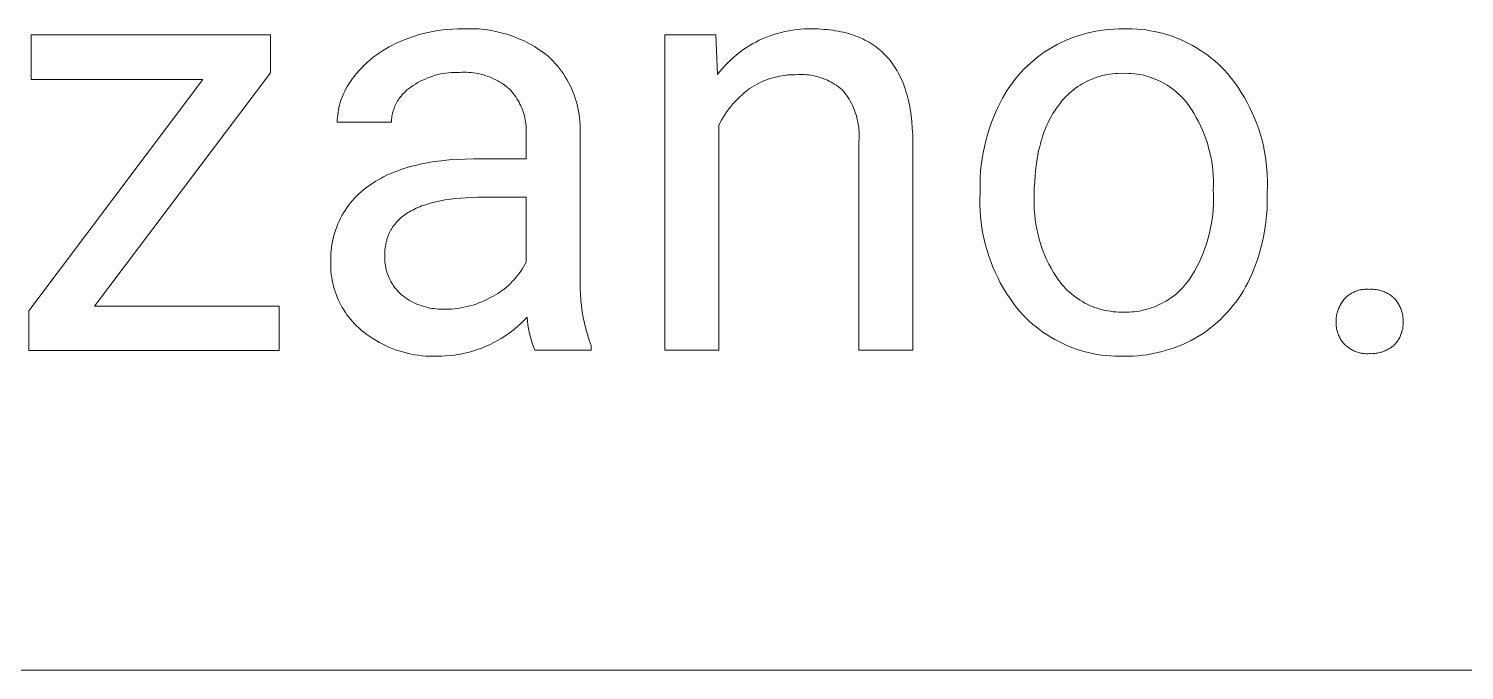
# Model space of a CAD drawing. Header units: millimetres. Extents: x -1246 to 2331, y -493 to 2006.
# Drawn here: x 1315.9 to 1430.4, y -292.9 to -241.7 of the extents above; entities that cross this region are included whole.
import ezdxf

# ---------------------------------------------------------------- set-up
doc = ezdxf.new("R2010")
doc.units = ezdxf.units.MM
doc.header["$MEASUREMENT"] = 0
doc.layers.add('Domyślny', color=7, linetype='Continuous', true_color=0x000000)

msp = doc.modelspace()

# ---------------------------------------------------------------- linework, layer by layer
at = {"layer": 'Domyślny', "color": 18, "lineweight": 15, "true_color": 0x000000}
for p, q in [((1316.06, -245.76), (1316.06, -242.21)), ((1316.06, -242.21), (1335.15, -242.21)), ((1335.15, -242.21), (1335.15, -245.25)), ((1345.16, -242.88), (1345.45, -242.76)), ((1345.45, -242.76), (1345.81, -242.6)), ((1345.81, -242.6), (1346.18, -242.46)), ((1346.18, -242.46), (1346.56, -242.33)), ((1346.56, -242.33), (1346.94, -242.21)), ((1346.94, -242.21), (1347.32, -242.11)), ((1347.32, -242.11), (1347.71, -242.02)), ((1347.71, -242.02), (1348.1, -241.94)), ((1348.1, -241.94), (1348.49, -241.87)), ((1348.49, -241.87), (1348.89, -241.82)), ((1348.89, -241.82), (1349.28, -241.78)), ((1349.28, -241.78), (1349.68, -241.75)), ((1349.68, -241.75), (1350.08, -241.74)), ((1350.08, -241.74), (1350.47, -241.73)), ((1350.47, -241.73), (1350.8, -241.72)), ((1350.8, -241.72), (1351.14, -241.72)), ((1351.14, -241.72), (1351.47, -241.73)), ((1351.47, -241.73), (1351.8, -241.74)), ((1351.8, -241.74), (1352.13, -241.77)), ((1352.13, -241.77), (1352.46, -241.82)), ((1352.46, -241.82), (1352.79, -241.87)), ((1352.79, -241.87), (1353.12, -241.93)), ((1353.12, -241.93), (1353.44, -242.01)), ((1353.44, -242.01), (1353.76, -242.09)), ((1353.76, -242.09), (1354.08, -242.19)), ((1354.08, -242.19), (1354.4, -242.29)), ((1354.4, -242.29), (1354.71, -242.41)), ((1354.71, -242.41), (1355.01, -242.54)), ((1355.01, -242.54), (1355.32, -242.67)), ((1355.32, -242.67), (1355.62, -242.82)), ((1366.6, -267.37), (1366.6, -242.2)), ((1366.6, -242.2), (1370.67, -242.2)), ((1370.67, -242.2), (1370.81, -245.37)), ((1373.59, -242.93), (1373.87, -242.78)), ((1373.87, -242.78), (1374.14, -242.64)), ((1374.14, -242.64), (1374.43, -242.51)), ((1374.43, -242.51), (1374.71, -242.39)), ((1374.71, -242.39), (1375, -242.28)), ((1375, -242.28), (1375.3, -242.18)), ((1375.3, -242.18), (1375.59, -242.09)), ((1375.59, -242.09), (1375.89, -242.01)), ((1375.89, -242.01), (1376.19, -241.94)), ((1376.19, -241.94), (1376.5, -241.88)), ((1376.5, -241.88), (1376.81, -241.83)), ((1376.81, -241.83), (1377.11, -241.79)), ((1377.11, -241.79), (1377.42, -241.76)), ((1377.42, -241.76), (1377.73, -241.74)), ((1377.73, -241.74), (1378.04, -241.73)), ((1378.04, -241.73), (1378.35, -241.74)), ((1378.35, -241.74), (1378.6, -241.74)), ((1378.6, -241.74), (1378.84, -241.74)), ((1378.84, -241.74), (1379.08, -241.76)), ((1379.08, -241.76), (1379.32, -241.77)), ((1379.32, -241.77), (1379.55, -241.79)), ((1379.55, -241.79), (1379.78, -241.82)), ((1379.78, -241.82), (1380.01, -241.84)), ((1380.01, -241.84), (1380.23, -241.88)), ((1380.23, -241.88), (1380.44, -241.91)), ((1380.44, -241.91), (1380.65, -241.96)), ((1380.65, -241.96), (1380.86, -242)), ((1380.86, -242), (1381.07, -242.05)), ((1381.07, -242.05), (1381.27, -242.11)), ((1381.27, -242.11), (1381.47, -242.17)), ((1381.47, -242.17), (1381.66, -242.23)), ((1381.66, -242.23), (1381.85, -242.3)), ((1381.85, -242.3), (1382.03, -242.37)), ((1382.03, -242.37), (1382.22, -242.45)), ((1382.22, -242.45), (1382.39, -242.53)), ((1382.39, -242.53), (1382.57, -242.62)), ((1382.57, -242.62), (1382.74, -242.71)), ((1382.74, -242.71), (1382.9, -242.8)), ((1398.23, -242.82), (1398.56, -242.67)), ((1398.56, -242.67), (1398.9, -242.53)), ((1398.9, -242.53), (1399.24, -242.4)), ((1399.24, -242.4), (1399.58, -242.28)), ((1399.58, -242.28), (1399.93, -242.17)), ((1399.93, -242.17), (1400.28, -242.07)), ((1400.28, -242.07), (1400.64, -241.99)), ((1400.64, -241.99), (1401, -241.92)), ((1401, -241.92), (1401.36, -241.86)), ((1401.36, -241.86), (1401.72, -241.81)), ((1401.72, -241.81), (1402.08, -241.77)), ((1402.08, -241.77), (1402.45, -241.75)), ((1402.45, -241.75), (1402.81, -241.74)), ((1402.81, -241.74), (1403.18, -241.74)), ((1403.18, -241.74), (1403.54, -241.73)), ((1403.54, -241.73), (1403.9, -241.74)), ((1403.9, -241.74), (1404.25, -241.75)), ((1404.25, -241.75), (1404.61, -241.78)), ((1404.61, -241.78), (1404.97, -241.82)), ((1404.97, -241.82), (1405.33, -241.88)), ((1405.33, -241.88), (1405.68, -241.94)), ((1405.68, -241.94), (1406.03, -242.02)), ((1406.03, -242.02), (1406.38, -242.11)), ((1406.38, -242.11), (1406.73, -242.21)), ((1406.73, -242.21), (1407.07, -242.32)), ((1407.07, -242.32), (1407.4, -242.45)), ((1407.4, -242.45), (1407.74, -242.58)), ((1407.74, -242.58), (1408.07, -242.73)), ((1408.07, -242.73), (1408.39, -242.89)), ((1343.34, -244), (1343.58, -243.82)), ((1343.58, -243.82), (1343.83, -243.64)), ((1343.83, -243.64), (1344.09, -243.47)), ((1344.09, -243.47), (1344.35, -243.31)), ((1344.35, -243.31), (1344.62, -243.16)), ((1344.62, -243.16), (1344.89, -243.02)), ((1344.89, -243.02), (1345.16, -242.88)), ((1355.62, -242.82), (1355.91, -242.98)), ((1355.91, -242.98), (1356.2, -243.14)), ((1356.2, -243.14), (1356.48, -243.32)), ((1356.48, -243.32), (1356.75, -243.5)), ((1356.75, -243.5), (1357.02, -243.7)), ((1357.02, -243.7), (1357.29, -243.9)), ((1357.29, -243.9), (1357.48, -244.09)), ((1372.08, -244.01), (1372.32, -243.81)), ((1372.32, -243.81), (1372.56, -243.61)), ((1372.56, -243.61), (1372.81, -243.43)), ((1372.81, -243.43), (1373.07, -243.25)), ((1373.07, -243.25), (1373.33, -243.09)), ((1373.33, -243.09), (1373.59, -242.93)), ((1382.9, -242.8), (1383.07, -242.9)), ((1383.07, -242.9), (1383.22, -243)), ((1383.22, -243), (1383.38, -243.11)), ((1383.38, -243.11), (1383.53, -243.22)), ((1383.53, -243.22), (1383.68, -243.34)), ((1383.68, -243.34), (1383.82, -243.46)), ((1383.82, -243.46), (1383.96, -243.59)), ((1383.96, -243.59), (1384.09, -243.71)), ((1384.09, -243.71), (1384.22, -243.85)), ((1384.22, -243.85), (1384.35, -243.99)), ((1396.37, -243.96), (1396.66, -243.75)), ((1396.66, -243.75), (1396.96, -243.54)), ((1396.96, -243.54), (1397.27, -243.35)), ((1397.27, -243.35), (1397.58, -243.16)), ((1397.58, -243.16), (1397.9, -242.99)), ((1397.9, -242.99), (1398.23, -242.82)), ((1408.39, -242.89), (1408.71, -243.06)), ((1408.71, -243.06), (1409.02, -243.24)), ((1409.02, -243.24), (1409.32, -243.43)), ((1409.32, -243.43), (1409.62, -243.63)), ((1409.62, -243.63), (1409.92, -243.84)), ((1409.92, -243.84), (1410.2, -244.06)), ((1342.02, -245.28), (1342.22, -245.05)), ((1342.22, -245.05), (1342.43, -244.83)), ((1342.43, -244.83), (1342.64, -244.61)), ((1342.64, -244.61), (1342.87, -244.4)), ((1342.87, -244.4), (1343.1, -244.2)), ((1343.1, -244.2), (1343.34, -244)), ((1357.48, -244.09), (1357.67, -244.28)), ((1357.67, -244.28), (1357.86, -244.48)), ((1357.86, -244.48), (1358.03, -244.68)), ((1358.03, -244.68), (1358.2, -244.89)), ((1358.2, -244.89), (1358.36, -245.1)), ((1371, -245.12), (1371.2, -244.89)), ((1371.2, -244.89), (1371.41, -244.66)), ((1371.41, -244.66), (1371.63, -244.43)), ((1371.63, -244.43), (1371.85, -244.22)), ((1371.85, -244.22), (1372.08, -244.01)), ((1384.35, -243.99), (1384.48, -244.13)), ((1384.48, -244.13), (1384.6, -244.28)), ((1384.6, -244.28), (1384.71, -244.43)), ((1384.71, -244.43), (1384.82, -244.59)), ((1384.82, -244.59), (1384.93, -244.75)), ((1384.93, -244.75), (1385.04, -244.91)), ((1385.04, -244.91), (1385.14, -245.08)), ((1385.14, -245.08), (1385.23, -245.25)), ((1395.03, -245.19), (1395.28, -244.93)), ((1395.28, -244.93), (1395.54, -244.67)), ((1395.54, -244.67), (1395.81, -244.43)), ((1395.81, -244.43), (1396.09, -244.19)), ((1396.09, -244.19), (1396.37, -243.96)), ((1410.2, -244.06), (1410.48, -244.29)), ((1410.48, -244.29), (1410.75, -244.53)), ((1410.75, -244.53), (1411.01, -244.78)), ((1411.01, -244.78), (1411.26, -245.03)), ((1411.26, -245.03), (1411.5, -245.3)), ((1315.86, -264.21), (1329.75, -245.76)), ((1329.75, -245.76), (1316.06, -245.76)), ((1335.15, -245.25), (1321.11, -263.86)), ((1341.26, -246.34), (1341.36, -246.17)), ((1341.36, -246.17), (1341.47, -246)), ((1341.47, -246), (1341.58, -245.84)), ((1341.58, -245.84), (1341.7, -245.68)), ((1341.7, -245.68), (1341.82, -245.52)), ((1341.82, -245.52), (1342.02, -245.28)), ((1346.71, -246.13), (1346.53, -246.25)), ((1346.9, -246.02), (1346.71, -246.13)), ((1347.09, -245.91), (1346.9, -246.02)), ((1347.28, -245.82), (1347.09, -245.91)), ((1347.48, -245.73), (1347.28, -245.82)), ((1347.68, -245.64), (1347.48, -245.73)), ((1347.88, -245.57), (1347.68, -245.64)), ((1348.09, -245.5), (1347.88, -245.57)), ((1348.29, -245.43), (1348.09, -245.5)), ((1348.5, -245.38), (1348.29, -245.43)), ((1348.71, -245.33), (1348.5, -245.38)), ((1348.93, -245.29), (1348.71, -245.33)), ((1349.14, -245.26), (1348.93, -245.29)), ((1349.36, -245.23), (1349.14, -245.26)), ((1349.57, -245.21), (1349.36, -245.23)), ((1349.79, -245.2), (1349.57, -245.21)), ((1350.01, -245.2), (1349.79, -245.2)), ((1350.22, -245.2), (1350.01, -245.2)), ((1350.41, -245.19), (1350.22, -245.2)), ((1350.6, -245.19), (1350.41, -245.19)), ((1350.78, -245.19), (1350.6, -245.19)), ((1350.97, -245.2), (1350.78, -245.19)), ((1351.16, -245.21), (1350.97, -245.2)), ((1351.34, -245.24), (1351.16, -245.21)), ((1351.53, -245.26), (1351.34, -245.24)), ((1351.71, -245.3), (1351.53, -245.26)), ((1351.89, -245.34), (1351.71, -245.3)), ((1352.08, -245.38), (1351.89, -245.34)), ((1352.25, -245.44), (1352.08, -245.38)), ((1352.43, -245.5), (1352.25, -245.44)), ((1352.61, -245.56), (1352.43, -245.5)), ((1352.78, -245.63), (1352.61, -245.56)), ((1352.95, -245.71), (1352.78, -245.63)), ((1353.12, -245.79), (1352.95, -245.71)), ((1353.28, -245.88), (1353.12, -245.79)), ((1353.45, -245.97), (1353.28, -245.88)), ((1353.6, -246.07), (1353.45, -245.97)), ((1353.76, -246.18), (1353.6, -246.07)), ((1353.91, -246.29), (1353.76, -246.18)), ((1358.36, -245.1), (1358.52, -245.33)), ((1358.52, -245.33), (1358.66, -245.55)), ((1358.66, -245.55), (1358.8, -245.78)), ((1358.8, -245.78), (1358.93, -246.02)), ((1358.93, -246.02), (1359.06, -246.26)), ((1370.81, -245.37), (1371, -245.12)), ((1373.93, -246.16), (1373.74, -246.27)), ((1374.12, -246.06), (1373.93, -246.16)), ((1374.31, -245.96), (1374.12, -246.06)), ((1374.51, -245.88), (1374.31, -245.96)), ((1374.71, -245.8), (1374.51, -245.88)), ((1374.91, -245.72), (1374.71, -245.8)), ((1375.12, -245.66), (1374.91, -245.72)), ((1375.33, -245.6), (1375.12, -245.66)), ((1375.54, -245.55), (1375.33, -245.6)), ((1375.75, -245.5), (1375.54, -245.55)), ((1375.96, -245.47), (1375.75, -245.5)), ((1376.18, -245.44), (1375.96, -245.47)), ((1376.39, -245.41), (1376.18, -245.44)), ((1376.61, -245.4), (1376.39, -245.41)), ((1376.83, -245.39), (1376.61, -245.4)), ((1377.04, -245.39), (1376.83, -245.39)), ((1377.22, -245.38), (1377.04, -245.39)), ((1377.39, -245.37), (1377.22, -245.38)), ((1377.56, -245.37), (1377.39, -245.37)), ((1377.73, -245.38), (1377.56, -245.37)), ((1377.91, -245.39), (1377.73, -245.38)), ((1378.08, -245.41), (1377.91, -245.39)), ((1378.25, -245.43), (1378.08, -245.41)), ((1378.42, -245.46), (1378.25, -245.43)), ((1378.59, -245.5), (1378.42, -245.46)), ((1378.76, -245.54), (1378.59, -245.5)), ((1378.92, -245.59), (1378.76, -245.54)), ((1379.09, -245.64), (1378.92, -245.59)), ((1379.25, -245.7), (1379.09, -245.64)), ((1379.41, -245.76), (1379.25, -245.7)), ((1379.57, -245.83), (1379.41, -245.76)), ((1379.72, -245.91), (1379.57, -245.83)), ((1379.87, -245.99), (1379.72, -245.91)), ((1380.02, -246.07), (1379.87, -245.99)), ((1380.17, -246.16), (1380.02, -246.07)), ((1380.32, -246.26), (1380.17, -246.16)), ((1385.23, -245.25), (1385.33, -245.43)), ((1385.33, -245.43), (1385.41, -245.61)), ((1385.41, -245.61), (1385.5, -245.8)), ((1385.5, -245.8), (1385.58, -245.99)), ((1385.58, -245.99), (1385.66, -246.19)), ((1385.66, -246.19), (1385.73, -246.39)), ((1394.12, -246.32), (1394.33, -246.03)), ((1394.33, -246.03), (1394.56, -245.74)), ((1394.56, -245.74), (1394.79, -245.46)), ((1394.79, -245.46), (1395.03, -245.19)), ((1399.73, -246.22), (1399.55, -246.34)), ((1399.91, -246.11), (1399.73, -246.22)), ((1400.1, -246.01), (1399.91, -246.11)), ((1400.29, -245.91), (1400.1, -246.01)), ((1400.48, -245.82), (1400.29, -245.91)), ((1400.68, -245.73), (1400.48, -245.82)), ((1400.88, -245.66), (1400.68, -245.73)), ((1401.08, -245.58), (1400.88, -245.66)), ((1401.28, -245.52), (1401.08, -245.58)), ((1401.49, -245.46), (1401.28, -245.52)), ((1401.69, -245.42), (1401.49, -245.46)), ((1401.9, -245.37), (1401.69, -245.42)), ((1402.11, -245.34), (1401.9, -245.37)), ((1402.32, -245.31), (1402.11, -245.34)), ((1402.54, -245.29), (1402.32, -245.31)), ((1402.75, -245.28), (1402.54, -245.29)), ((1402.96, -245.27), (1402.75, -245.28)), ((1403.18, -245.28), (1402.96, -245.27)), ((1403.39, -245.27), (1403.18, -245.28)), ((1403.61, -245.28), (1403.39, -245.27)), ((1403.82, -245.29), (1403.61, -245.28)), ((1404.04, -245.31), (1403.82, -245.29)), ((1404.25, -245.34), (1404.04, -245.31)), ((1404.47, -245.37), (1404.25, -245.34)), ((1404.68, -245.41), (1404.47, -245.37)), ((1404.89, -245.46), (1404.68, -245.41)), ((1405.1, -245.52), (1404.89, -245.46)), ((1405.31, -245.58), (1405.1, -245.52)), ((1405.51, -245.66), (1405.31, -245.58)), ((1405.71, -245.73), (1405.51, -245.66)), ((1405.91, -245.82), (1405.71, -245.73)), ((1406.11, -245.91), (1405.91, -245.82)), ((1406.3, -246.01), (1406.11, -245.91)), ((1406.49, -246.11), (1406.3, -246.01)), ((1406.67, -246.22), (1406.49, -246.11)), ((1406.85, -246.34), (1406.67, -246.22)), ((1411.5, -245.3), (1411.79, -245.66)), ((1411.79, -245.66), (1412.07, -246.03)), ((1412.07, -246.03), (1412.34, -246.41)), ((1340.77, -247.42), (1340.84, -247.24)), ((1340.84, -247.24), (1340.91, -247.05)), ((1340.91, -247.05), (1340.99, -246.87)), ((1340.99, -246.87), (1341.07, -246.69)), ((1341.07, -246.69), (1341.16, -246.51)), ((1341.16, -246.51), (1341.26, -246.34)), ((1345.42, -247.28), (1345.35, -247.38)), ((1345.49, -247.18), (1345.42, -247.28)), ((1345.56, -247.09), (1345.49, -247.18)), ((1345.64, -246.99), (1345.56, -247.09)), ((1345.71, -246.91), (1345.64, -246.99)), ((1345.8, -246.82), (1345.71, -246.91)), ((1345.88, -246.74), (1345.8, -246.82)), ((1345.97, -246.66), (1345.88, -246.74)), ((1346.06, -246.58), (1345.97, -246.66)), ((1346.16, -246.51), (1346.06, -246.58)), ((1346.25, -246.44), (1346.16, -246.51)), ((1346.35, -246.37), (1346.25, -246.44)), ((1346.53, -246.25), (1346.35, -246.37)), ((1354.06, -246.4), (1353.91, -246.29)), ((1354.2, -246.52), (1354.06, -246.4)), ((1354.31, -246.64), (1354.2, -246.52)), ((1354.42, -246.77), (1354.31, -246.64)), ((1354.53, -246.9), (1354.42, -246.77)), ((1354.62, -247.03), (1354.53, -246.9)), ((1354.72, -247.16), (1354.62, -247.03)), ((1354.81, -247.3), (1354.72, -247.16)), ((1354.9, -247.44), (1354.81, -247.3)), ((1359.06, -246.26), (1359.17, -246.5)), ((1359.17, -246.5), (1359.27, -246.75)), ((1359.27, -246.75), (1359.37, -247)), ((1359.37, -247), (1359.46, -247.25)), ((1359.46, -247.25), (1359.54, -247.51)), ((1372.39, -247.33), (1372.21, -247.52)), ((1372.58, -247.15), (1372.39, -247.33)), ((1372.77, -246.98), (1372.58, -247.15)), ((1372.96, -246.81), (1372.77, -246.98)), ((1373.17, -246.65), (1372.96, -246.81)), ((1373.37, -246.5), (1373.17, -246.65)), ((1373.55, -246.38), (1373.37, -246.5)), ((1373.74, -246.27), (1373.55, -246.38)), ((1380.46, -246.36), (1380.32, -246.26)), ((1380.59, -246.47), (1380.46, -246.36)), ((1380.73, -246.58), (1380.59, -246.47)), ((1380.85, -246.69), (1380.73, -246.58)), ((1380.97, -246.85), (1380.85, -246.69)), ((1381.09, -247.01), (1380.97, -246.85)), ((1381.2, -247.17), (1381.09, -247.01)), ((1381.3, -247.34), (1381.2, -247.17)), ((1381.4, -247.51), (1381.3, -247.34)), ((1385.73, -246.39), (1385.8, -246.59)), ((1385.8, -246.59), (1385.87, -246.8)), ((1385.87, -246.8), (1385.93, -247.01)), ((1385.93, -247.01), (1385.99, -247.23)), ((1385.99, -247.23), (1386.04, -247.45)), ((1393.38, -247.57), (1393.55, -247.25)), ((1393.55, -247.25), (1393.73, -246.93)), ((1393.73, -246.93), (1393.92, -246.62)), ((1393.92, -246.62), (1394.12, -246.32)), ((1398.43, -247.32), (1398.29, -247.48)), ((1398.58, -247.16), (1398.43, -247.32)), ((1398.73, -247.01), (1398.58, -247.16)), ((1398.88, -246.86), (1398.73, -247.01)), ((1399.04, -246.72), (1398.88, -246.86)), ((1399.21, -246.59), (1399.04, -246.72)), ((1399.38, -246.46), (1399.21, -246.59)), ((1399.55, -246.34), (1399.38, -246.46)), ((1407.03, -246.47), (1406.85, -246.34)), ((1407.2, -246.6), (1407.03, -246.47)), ((1407.37, -246.73), (1407.2, -246.6)), ((1407.54, -246.88), (1407.37, -246.73)), ((1407.69, -247.02), (1407.54, -246.88)), ((1407.85, -247.18), (1407.69, -247.02)), ((1408, -247.33), (1407.85, -247.18)), ((1408.14, -247.5), (1408, -247.33)), ((1412.34, -246.41), (1412.59, -246.8)), ((1412.59, -246.8), (1412.84, -247.2)), ((1412.84, -247.2), (1413.06, -247.6)), ((1340.51, -248.59), (1340.54, -248.39)), ((1340.54, -248.39), (1340.57, -248.19)), ((1340.57, -248.19), (1340.61, -248)), ((1340.61, -248), (1340.66, -247.81)), ((1340.66, -247.81), (1340.71, -247.61)), ((1340.71, -247.61), (1340.77, -247.42)), ((1344.89, -248.47), (1344.86, -248.59)), ((1344.92, -248.35), (1344.89, -248.47)), ((1344.95, -248.24), (1344.92, -248.35)), ((1344.99, -248.13), (1344.95, -248.24)), ((1345.03, -248.01), (1344.99, -248.13)), ((1345.07, -247.9), (1345.03, -248.01)), ((1345.12, -247.79), (1345.07, -247.9)), ((1345.17, -247.69), (1345.12, -247.79)), ((1345.23, -247.58), (1345.17, -247.69)), ((1345.29, -247.48), (1345.23, -247.58)), ((1345.35, -247.38), (1345.29, -247.48)), ((1354.98, -247.59), (1354.9, -247.44)), ((1355.05, -247.73), (1354.98, -247.59)), ((1355.12, -247.88), (1355.05, -247.73)), ((1355.19, -248.04), (1355.12, -247.88)), ((1355.25, -248.19), (1355.19, -248.04)), ((1355.3, -248.34), (1355.25, -248.19)), ((1355.35, -248.5), (1355.3, -248.34)), ((1355.4, -248.66), (1355.35, -248.5)), ((1359.54, -247.51), (1359.61, -247.77)), ((1359.61, -247.77), (1359.67, -248.03)), ((1359.67, -248.03), (1359.72, -248.3)), ((1359.72, -248.3), (1359.77, -248.56)), ((1371.56, -248.32), (1371.42, -248.53)), ((1371.71, -248.11), (1371.56, -248.32)), ((1371.87, -247.91), (1371.71, -248.11)), ((1372.04, -247.71), (1371.87, -247.91)), ((1372.21, -247.52), (1372.04, -247.71)), ((1381.49, -247.68), (1381.4, -247.51)), ((1381.58, -247.85), (1381.49, -247.68)), ((1381.66, -248.03), (1381.58, -247.85)), ((1381.73, -248.22), (1381.66, -248.03)), ((1381.8, -248.4), (1381.73, -248.22)), ((1381.86, -248.59), (1381.8, -248.4)), ((1386.04, -247.45), (1386.09, -247.68)), ((1386.09, -247.68), (1386.14, -247.91)), ((1386.14, -247.91), (1386.18, -248.15)), ((1386.18, -248.15), (1386.22, -248.39)), ((1386.22, -248.39), (1386.25, -248.63)), ((1392.82, -248.79), (1393.01, -248.34)), ((1393.01, -248.34), (1393.22, -247.9)), ((1393.22, -247.9), (1393.38, -247.57)), ((1397.57, -248.48), (1397.47, -248.65)), ((1397.68, -248.3), (1397.57, -248.48)), ((1397.79, -248.14), (1397.68, -248.3)), ((1397.91, -247.97), (1397.79, -248.14)), ((1398.03, -247.81), (1397.91, -247.97)), ((1398.16, -247.64), (1398.03, -247.81)), ((1398.29, -247.48), (1398.16, -247.64)), ((1408.27, -247.66), (1408.14, -247.5)), ((1408.41, -247.84), (1408.27, -247.66)), ((1408.62, -248.15), (1408.41, -247.84)), ((1408.82, -248.46), (1408.62, -248.15)), ((1409, -248.79), (1408.82, -248.46)), ((1413.06, -247.6), (1413.27, -248.02)), ((1413.27, -248.02), (1413.47, -248.44)), ((1413.47, -248.44), (1413.66, -248.86)), ((1340.47, -248.98), (1340.49, -248.78)), ((1340.47, -249.18), (1340.47, -248.98)), ((1344.8, -249.18), (1340.47, -249.18)), ((1340.49, -248.78), (1340.51, -248.59)), ((1344.81, -249.06), (1344.8, -249.18)), ((1344.83, -248.82), (1344.81, -248.94)), ((1344.81, -248.94), (1344.81, -249.06)), ((1344.84, -248.7), (1344.83, -248.82)), ((1344.86, -248.59), (1344.84, -248.7)), ((1355.44, -248.82), (1355.4, -248.66)), ((1355.47, -248.98), (1355.44, -248.82)), ((1355.5, -249.15), (1355.47, -248.98)), ((1355.52, -249.31), (1355.5, -249.15)), ((1355.54, -249.47), (1355.52, -249.31)), ((1355.55, -249.64), (1355.54, -249.47)), ((1355.55, -249.8), (1355.55, -249.64)), ((1359.77, -248.56), (1359.8, -248.83)), ((1359.8, -248.83), (1359.83, -249.1)), ((1359.83, -249.1), (1359.84, -249.37)), ((1359.84, -249.37), (1359.85, -249.64)), ((1359.85, -249.64), (1359.85, -249.91)), ((1371.02, -249.2), (1370.91, -249.43)), ((1370.91, -249.43), (1370.91, -267.37)), ((1371.15, -248.97), (1371.02, -249.2)), ((1371.28, -248.75), (1371.15, -248.97)), ((1371.42, -248.53), (1371.28, -248.75)), ((1381.91, -248.77), (1381.86, -248.59)), ((1381.96, -248.96), (1381.91, -248.77)), ((1382, -249.16), (1381.96, -248.96)), ((1382.04, -249.35), (1382, -249.16)), ((1382.07, -249.54), (1382.04, -249.35)), ((1382.09, -249.74), (1382.07, -249.54)), ((1386.25, -248.63), (1386.31, -249.13)), ((1386.31, -249.13), (1386.35, -249.65)), ((1386.35, -249.65), (1386.38, -250.19)), ((1392.48, -249.72), (1392.64, -249.25)), ((1392.64, -249.25), (1392.82, -248.79)), ((1397, -249.6), (1396.92, -249.81)), ((1397.09, -249.4), (1397, -249.6)), ((1397.18, -249.21), (1397.09, -249.4)), ((1397.27, -249.02), (1397.18, -249.21)), ((1397.37, -248.84), (1397.27, -249.02)), ((1397.47, -248.65), (1397.37, -248.84)), ((1409.18, -249.12), (1409, -248.79)), ((1409.35, -249.46), (1409.18, -249.12)), ((1409.5, -249.8), (1409.35, -249.46)), ((1413.66, -248.86), (1413.83, -249.3)), ((1413.83, -249.3), (1413.98, -249.73)), ((1355.55, -249.97), (1355.55, -249.8)), ((1355.55, -250.13), (1355.55, -249.97)), ((1355.55, -252.11), (1355.55, -250.13)), ((1359.85, -249.91), (1359.85, -261.49)), ((1382.1, -249.93), (1382.09, -249.74)), ((1382.09, -250.72), (1382.11, -250.52)), ((1382.09, -267.37), (1382.09, -250.72)), ((1382.11, -250.13), (1382.1, -249.93)), ((1382.11, -250.33), (1382.11, -250.13)), ((1382.11, -250.52), (1382.11, -250.33)), ((1386.38, -250.19), (1386.39, -250.74)), ((1386.39, -250.74), (1386.39, -267.37)), ((1392.1, -251.14), (1392.21, -250.66)), ((1392.21, -250.66), (1392.34, -250.19)), ((1392.34, -250.19), (1392.48, -249.72)), ((1396.63, -250.66), (1396.57, -250.89)), ((1396.7, -250.44), (1396.63, -250.66)), ((1396.77, -250.23), (1396.7, -250.44)), ((1396.84, -250.01), (1396.77, -250.23)), ((1396.92, -249.81), (1396.84, -250.01)), ((1409.64, -250.14), (1409.5, -249.8)), ((1409.77, -250.5), (1409.64, -250.14)), ((1409.89, -250.85), (1409.77, -250.5)), ((1413.98, -249.73), (1414.12, -250.18)), ((1414.12, -250.18), (1414.25, -250.62)), ((1414.25, -250.62), (1414.36, -251.08)), ((1391.92, -252.11), (1392, -251.62)), ((1392, -251.62), (1392.1, -251.14)), ((1396.35, -251.83), (1396.31, -252.07)), ((1396.4, -251.59), (1396.35, -251.83)), ((1396.45, -251.35), (1396.4, -251.59)), ((1396.51, -251.11), (1396.45, -251.35)), ((1396.57, -250.89), (1396.51, -251.11)), ((1409.99, -251.21), (1409.89, -250.85)), ((1410.09, -251.58), (1409.99, -251.21)), ((1410.17, -251.94), (1410.09, -251.58)), ((1410.23, -252.31), (1410.17, -251.94)), ((1414.36, -251.08), (1414.45, -251.53)), ((1414.45, -251.53), (1414.53, -251.99)), ((1345.06, -253.14), (1345.3, -253.05)), ((1345.3, -253.05), (1345.54, -252.96)), ((1345.54, -252.96), (1345.79, -252.88)), ((1345.79, -252.88), (1346.04, -252.8)), ((1346.04, -252.8), (1346.29, -252.72)), ((1346.29, -252.72), (1346.55, -252.65)), ((1346.55, -252.65), (1346.82, -252.59)), ((1346.82, -252.59), (1347.09, -252.53)), ((1347.09, -252.53), (1347.36, -252.47)), ((1347.36, -252.47), (1347.64, -252.42)), ((1347.64, -252.42), (1348.21, -252.32)), ((1348.21, -252.32), (1348.8, -252.25)), ((1348.8, -252.25), (1349.41, -252.19)), ((1349.41, -252.19), (1350.04, -252.14)), ((1350.04, -252.14), (1350.69, -252.12)), ((1350.69, -252.12), (1351.35, -252.11)), ((1351.35, -252.11), (1355.55, -252.11)), ((1391.77, -253.57), (1391.8, -253.08)), ((1391.8, -253.08), (1391.85, -252.59)), ((1391.85, -252.59), (1391.92, -252.11)), ((1396.2, -252.84), (1396.14, -253.37)), ((1396.27, -252.32), (1396.2, -252.84)), ((1396.31, -252.07), (1396.27, -252.32)), ((1410.29, -252.68), (1410.23, -252.31)), ((1410.33, -253.06), (1410.29, -252.68)), ((1410.35, -253.43), (1410.33, -253.06)), ((1414.53, -251.99), (1414.59, -252.45)), ((1414.59, -252.45), (1414.64, -252.91)), ((1414.64, -252.91), (1414.67, -253.38)), ((1342.96, -254.28), (1343.15, -254.15)), ((1343.15, -254.15), (1343.34, -254.02)), ((1343.34, -254.02), (1343.54, -253.89)), ((1343.54, -253.89), (1343.74, -253.77)), ((1343.74, -253.77), (1343.95, -253.66)), ((1343.95, -253.66), (1344.16, -253.54)), ((1344.16, -253.54), (1344.38, -253.44)), ((1344.38, -253.44), (1344.6, -253.33)), ((1344.6, -253.33), (1344.83, -253.23)), ((1344.83, -253.23), (1345.06, -253.14)), ((1391.75, -254.06), (1391.77, -253.57)), ((1391.75, -254.55), (1391.75, -254.06)), ((1396.11, -253.92), (1396.08, -254.48)), ((1396.14, -253.37), (1396.11, -253.92)), ((1410.37, -253.8), (1410.35, -253.43)), ((1410.36, -254.55), (1410.37, -254.18)), ((1410.37, -254.18), (1410.37, -253.8)), ((1414.67, -253.38), (1414.69, -253.84)), ((1414.69, -253.84), (1414.69, -254.3)), ((1341.69, -255.43), (1341.85, -255.24)), ((1341.85, -255.24), (1342.02, -255.07)), ((1342.02, -255.07), (1342.2, -254.9)), ((1342.2, -254.9), (1342.38, -254.73)), ((1342.38, -254.73), (1342.57, -254.57)), ((1342.57, -254.57), (1342.76, -254.42)), ((1342.76, -254.42), (1342.96, -254.28)), ((1349.09, -255.38), (1348.71, -255.45)), ((1349.49, -255.32), (1349.09, -255.38)), ((1349.9, -255.27), (1349.49, -255.32)), ((1350.32, -255.23), (1349.9, -255.27)), ((1350.76, -255.2), (1350.32, -255.23)), ((1351.22, -255.18), (1350.76, -255.2)), ((1351.69, -255.16), (1351.22, -255.18)), ((1352.18, -255.16), (1351.69, -255.16)), ((1355.55, -255.16), (1352.18, -255.16)), ((1355.55, -260.33), (1355.55, -255.16)), ((1391.74, -255.31), (1391.75, -254.85)), ((1391.74, -255.78), (1391.74, -255.31)), ((1391.75, -254.85), (1391.75, -254.55)), ((1396.08, -255.07), (1396.06, -255.44)), ((1396.08, -254.48), (1396.08, -255.07)), ((1410.38, -254.95), (1410.36, -254.55)), ((1410.37, -255.75), (1410.38, -255.35)), ((1410.38, -255.35), (1410.38, -254.95)), ((1414.69, -254.3), (1414.67, -254.77)), ((1414.67, -254.77), (1414.67, -255.07)), ((1414.67, -255.07), (1414.67, -255.59)), ((1340.85, -256.63), (1340.97, -256.41)), ((1340.97, -256.41), (1341.1, -256.21)), ((1341.1, -256.21), (1341.24, -256)), ((1341.24, -256), (1341.38, -255.81)), ((1341.38, -255.81), (1341.53, -255.61)), ((1341.53, -255.61), (1341.69, -255.43)), ((1346, -256.46), (1345.89, -256.54)), ((1346.12, -256.39), (1346, -256.46)), ((1346.24, -256.32), (1346.12, -256.39)), ((1346.37, -256.24), (1346.24, -256.32)), ((1346.5, -256.18), (1346.37, -256.24)), ((1346.63, -256.11), (1346.5, -256.18)), ((1346.77, -256.04), (1346.63, -256.11)), ((1346.91, -255.98), (1346.77, -256.04)), ((1347.05, -255.92), (1346.91, -255.98)), ((1347.2, -255.86), (1347.05, -255.92)), ((1347.35, -255.81), (1347.2, -255.86)), ((1347.51, -255.76), (1347.35, -255.81)), ((1347.67, -255.71), (1347.51, -255.76)), ((1347.84, -255.66), (1347.67, -255.71)), ((1348, -255.61), (1347.84, -255.66)), ((1348.35, -255.53), (1348, -255.61)), ((1348.71, -255.45), (1348.35, -255.53)), ((1391.76, -256.24), (1391.74, -255.78)), ((1391.79, -256.7), (1391.76, -256.24)), ((1396.06, -255.44), (1396.07, -255.82)), ((1396.07, -255.82), (1396.08, -256.19)), ((1396.08, -256.19), (1396.11, -256.57)), ((1410.31, -256.55), (1410.35, -256.15)), ((1410.35, -256.15), (1410.37, -255.75)), ((1414.65, -256.11), (1414.61, -256.63)), ((1414.67, -255.59), (1414.65, -256.11)), ((1340.35, -257.74), (1340.43, -257.51)), ((1340.43, -257.51), (1340.52, -257.29)), ((1340.52, -257.29), (1340.62, -257.06)), ((1340.62, -257.06), (1340.73, -256.84)), ((1340.73, -256.84), (1340.85, -256.63)), ((1344.82, -257.66), (1344.79, -257.71)), ((1344.86, -257.6), (1344.82, -257.66)), ((1344.89, -257.55), (1344.86, -257.6)), ((1344.93, -257.5), (1344.89, -257.55)), ((1344.96, -257.45), (1344.93, -257.5)), ((1345, -257.4), (1344.96, -257.45)), ((1345.04, -257.35), (1345, -257.4)), ((1345.08, -257.3), (1345.04, -257.35)), ((1345.12, -257.25), (1345.08, -257.3)), ((1345.2, -257.15), (1345.12, -257.25)), ((1345.29, -257.06), (1345.2, -257.15)), ((1345.38, -256.97), (1345.29, -257.06)), ((1345.47, -256.88), (1345.38, -256.97)), ((1345.57, -256.79), (1345.47, -256.88)), ((1345.67, -256.71), (1345.57, -256.79)), ((1345.78, -256.62), (1345.67, -256.71)), ((1345.89, -256.54), (1345.78, -256.62)), ((1391.84, -257.16), (1391.79, -256.7)), ((1391.9, -257.62), (1391.84, -257.16)), ((1391.98, -258.08), (1391.9, -257.62)), ((1396.11, -256.57), (1396.15, -256.94)), ((1396.15, -256.94), (1396.2, -257.31)), ((1396.2, -257.31), (1396.27, -257.68)), ((1396.27, -257.68), (1396.35, -258.05)), ((1410.12, -257.73), (1410.2, -257.34)), ((1410.2, -257.34), (1410.26, -256.94)), ((1410.26, -256.94), (1410.31, -256.55)), ((1414.48, -257.67), (1414.39, -258.18)), ((1414.56, -257.15), (1414.48, -257.67)), ((1414.61, -256.63), (1414.56, -257.15)), ((1340.04, -258.93), (1340.09, -258.69)), ((1340.09, -258.69), (1340.14, -258.45)), ((1340.14, -258.45), (1340.2, -258.21)), ((1340.2, -258.21), (1340.27, -257.97)), ((1340.27, -257.97), (1340.35, -257.74)), ((1344.39, -258.71), (1344.36, -258.83)), ((1344.42, -258.58), (1344.39, -258.71)), ((1344.46, -258.46), (1344.42, -258.58)), ((1344.5, -258.33), (1344.46, -258.46)), ((1344.54, -258.22), (1344.5, -258.33)), ((1344.57, -258.16), (1344.54, -258.22)), ((1344.59, -258.1), (1344.57, -258.16)), ((1344.62, -258.04), (1344.59, -258.1)), ((1344.64, -257.98), (1344.62, -258.04)), ((1344.67, -257.93), (1344.64, -257.98)), ((1344.7, -257.87), (1344.67, -257.93)), ((1344.73, -257.82), (1344.7, -257.87)), ((1344.76, -257.76), (1344.73, -257.82)), ((1344.79, -257.71), (1344.76, -257.76)), ((1392.08, -258.53), (1391.98, -258.08)), ((1392.19, -258.98), (1392.08, -258.53)), ((1396.35, -258.05), (1396.44, -258.41)), ((1396.44, -258.41), (1396.54, -258.77)), ((1396.54, -258.77), (1396.66, -259.13)), ((1409.81, -258.88), (1409.93, -258.5)), ((1409.93, -258.5), (1410.03, -258.12)), ((1410.03, -258.12), (1410.12, -257.73)), ((1414.28, -258.69), (1414.16, -259.2)), ((1414.39, -258.18), (1414.28, -258.69)), ((1339.95, -259.9), (1339.96, -259.66)), ((1339.95, -260.14), (1339.95, -259.9)), ((1339.96, -259.66), (1339.98, -259.41)), ((1339.98, -259.41), (1340.01, -259.17)), ((1340.01, -259.17), (1340.04, -258.93)), ((1344.27, -259.79), (1344.26, -259.93)), ((1344.26, -259.93), (1344.26, -260.07)), ((1344.28, -259.37), (1344.27, -259.51)), ((1344.27, -259.51), (1344.27, -259.65)), ((1344.27, -259.65), (1344.27, -259.79)), ((1344.3, -259.23), (1344.28, -259.37)), ((1344.31, -259.1), (1344.3, -259.23)), ((1344.34, -258.96), (1344.31, -259.1)), ((1344.36, -258.83), (1344.34, -258.96)), ((1392.31, -259.42), (1392.19, -258.98)), ((1392.45, -259.86), (1392.31, -259.42)), ((1392.61, -260.3), (1392.45, -259.86)), ((1396.66, -259.13), (1396.79, -259.48)), ((1396.79, -259.48), (1396.93, -259.82)), ((1396.93, -259.82), (1397.09, -260.17)), ((1409.39, -260), (1409.54, -259.63)), ((1409.54, -259.63), (1409.68, -259.26)), ((1409.68, -259.26), (1409.81, -258.88)), ((1414.01, -259.7), (1413.85, -260.2)), ((1414.16, -259.2), (1414.01, -259.7)), ((1339.95, -260.39), (1339.95, -260.14)), ((1339.95, -260.62), (1339.95, -260.39)), ((1339.96, -260.85), (1339.95, -260.62)), ((1339.97, -261.09), (1339.96, -260.85)), ((1340, -261.32), (1339.97, -261.09)), ((1344.26, -260.07), (1344.27, -260.2)), ((1344.27, -260.2), (1344.28, -260.34)), ((1344.28, -260.34), (1344.29, -260.48)), ((1344.29, -260.48), (1344.31, -260.61)), ((1344.31, -260.61), (1344.34, -260.74)), ((1344.34, -260.74), (1344.36, -260.88)), ((1344.36, -260.88), (1344.4, -261.01)), ((1344.4, -261.01), (1344.44, -261.14)), ((1354.99, -261.24), (1355.11, -261.07)), ((1355.11, -261.07), (1355.23, -260.89)), ((1355.23, -260.89), (1355.34, -260.7)), ((1355.34, -260.7), (1355.45, -260.52)), ((1355.45, -260.52), (1355.55, -260.33)), ((1392.78, -260.73), (1392.61, -260.3)), ((1392.96, -261.15), (1392.78, -260.73)), ((1397.09, -260.17), (1397.25, -260.5)), ((1397.25, -260.5), (1397.43, -260.83)), ((1397.43, -260.83), (1397.62, -261.16)), ((1408.64, -261.41), (1408.85, -261.07)), ((1408.85, -261.07), (1409.04, -260.72)), ((1409.04, -260.72), (1409.22, -260.36)), ((1409.22, -260.36), (1409.39, -260)), ((1413.67, -260.69), (1413.48, -261.18)), ((1413.85, -260.2), (1413.67, -260.69)), ((1340.03, -261.55), (1340, -261.32)), ((1340.07, -261.78), (1340.03, -261.55)), ((1340.11, -262.01), (1340.07, -261.78)), ((1340.17, -262.23), (1340.11, -262.01)), ((1340.23, -262.46), (1340.17, -262.23)), ((1344.44, -261.14), (1344.48, -261.27)), ((1344.48, -261.27), (1344.53, -261.4)), ((1344.53, -261.4), (1344.58, -261.53)), ((1344.58, -261.53), (1344.63, -261.65)), ((1344.63, -261.65), (1344.69, -261.77)), ((1344.69, -261.77), (1344.76, -261.89)), ((1344.76, -261.89), (1344.83, -262.01)), ((1344.83, -262.01), (1344.9, -262.13)), ((1344.9, -262.13), (1344.97, -262.24)), ((1344.97, -262.24), (1345.05, -262.35)), ((1353.97, -262.33), (1354.13, -262.19)), ((1354.13, -262.19), (1354.29, -262.04)), ((1354.29, -262.04), (1354.44, -261.89)), ((1354.44, -261.89), (1354.59, -261.74)), ((1354.59, -261.74), (1354.73, -261.57)), ((1354.73, -261.57), (1354.86, -261.41)), ((1354.86, -261.41), (1354.99, -261.24)), ((1359.85, -261.49), (1359.84, -261.95)), ((1359.84, -261.95), (1359.84, -262.42)), ((1393.16, -261.57), (1392.96, -261.15)), ((1393.37, -261.98), (1393.16, -261.57)), ((1393.6, -262.39), (1393.37, -261.98)), ((1397.62, -261.16), (1397.82, -261.48)), ((1397.82, -261.48), (1398.03, -261.79)), ((1398.03, -261.79), (1398.16, -261.96)), ((1398.16, -261.96), (1398.29, -262.12)), ((1398.29, -262.12), (1398.44, -262.28)), ((1407.9, -262.39), (1408.04, -262.24)), ((1408.04, -262.24), (1408.17, -262.08)), ((1408.17, -262.08), (1408.3, -261.92)), ((1408.3, -261.92), (1408.43, -261.75)), ((1408.43, -261.75), (1408.64, -261.41)), ((1413.11, -261.98), (1412.94, -262.3)), ((1413.27, -261.65), (1413.11, -261.98)), ((1413.48, -261.18), (1413.27, -261.65)), ((1340.3, -262.68), (1340.23, -262.46)), ((1340.38, -262.9), (1340.3, -262.68)), ((1340.46, -263.12), (1340.38, -262.9)), ((1340.55, -263.33), (1340.46, -263.12)), ((1340.65, -263.54), (1340.55, -263.33)), ((1345.05, -262.35), (1345.14, -262.46)), ((1345.14, -262.46), (1345.23, -262.56)), ((1345.23, -262.56), (1345.32, -262.67)), ((1345.32, -262.67), (1345.41, -262.76)), ((1345.41, -262.76), (1345.51, -262.86)), ((1345.51, -262.86), (1345.61, -262.95)), ((1345.61, -262.95), (1345.75, -263.06)), ((1345.75, -263.06), (1345.9, -263.16)), ((1345.9, -263.16), (1346.04, -263.26)), ((1346.04, -263.26), (1346.19, -263.36)), ((1346.19, -263.36), (1346.35, -263.45)), ((1352.02, -263.5), (1352.25, -263.4)), ((1352.25, -263.4), (1352.47, -263.29)), ((1352.47, -263.29), (1352.7, -263.17)), ((1352.7, -263.17), (1352.91, -263.05)), ((1352.91, -263.05), (1353.1, -262.94)), ((1353.1, -262.94), (1353.28, -262.83)), ((1353.28, -262.83), (1353.46, -262.71)), ((1353.46, -262.71), (1353.64, -262.59)), ((1353.64, -262.59), (1353.81, -262.46)), ((1353.81, -262.46), (1353.97, -262.33)), ((1359.84, -262.42), (1359.87, -262.89)), ((1359.87, -262.89), (1359.9, -263.36)), ((1359.9, -263.36), (1359.95, -263.82)), ((1393.84, -262.78), (1393.6, -262.39)), ((1394.1, -263.17), (1393.84, -262.78)), ((1394.36, -263.55), (1394.1, -263.17)), ((1398.44, -262.28), (1398.58, -262.44)), ((1398.58, -262.44), (1398.74, -262.59)), ((1398.74, -262.59), (1398.89, -262.74)), ((1398.89, -262.74), (1399.05, -262.88)), ((1399.05, -262.88), (1399.22, -263.01)), ((1399.22, -263.01), (1399.39, -263.14)), ((1399.39, -263.14), (1399.57, -263.27)), ((1399.57, -263.27), (1399.75, -263.38)), ((1399.75, -263.38), (1399.93, -263.49)), ((1406.61, -263.44), (1406.78, -263.33)), ((1406.78, -263.33), (1406.95, -263.21)), ((1406.95, -263.21), (1407.12, -263.09)), ((1407.12, -263.09), (1407.29, -262.96)), ((1407.29, -262.96), (1407.45, -262.83)), ((1407.45, -262.83), (1407.6, -262.69)), ((1407.6, -262.69), (1407.75, -262.54)), ((1407.75, -262.54), (1407.9, -262.39)), ((1412.36, -263.23), (1412.15, -263.52)), ((1412.57, -262.93), (1412.36, -263.23)), ((1412.76, -262.62), (1412.57, -262.93)), ((1412.94, -262.3), (1412.76, -262.62)), ((1420.66, -263.47), (1420.72, -263.4)), ((1420.72, -263.4), (1420.77, -263.33)), ((1420.77, -263.33), (1420.83, -263.26)), ((1420.83, -263.26), (1420.89, -263.2)), ((1420.89, -263.2), (1420.95, -263.14)), ((1420.95, -263.14), (1421.02, -263.09)), ((1421.02, -263.09), (1421.08, -263.03)), ((1421.08, -263.03), (1421.15, -262.98)), ((1421.15, -262.98), (1421.22, -262.93)), ((1421.22, -262.93), (1421.29, -262.89)), ((1421.29, -262.89), (1421.36, -262.84)), ((1421.36, -262.84), (1421.43, -262.8)), ((1421.43, -262.8), (1421.51, -262.76)), ((1421.51, -262.76), (1421.58, -262.73)), ((1421.58, -262.73), (1421.66, -262.69)), ((1421.66, -262.69), (1421.74, -262.66)), ((1421.74, -262.66), (1421.82, -262.63)), ((1421.82, -262.63), (1421.9, -262.61)), ((1421.9, -262.61), (1421.98, -262.58)), ((1421.98, -262.58), (1422.06, -262.56)), ((1422.06, -262.56), (1422.14, -262.55)), ((1422.14, -262.55), (1422.22, -262.53)), ((1422.22, -262.53), (1422.31, -262.52)), ((1422.31, -262.52), (1422.39, -262.51)), ((1422.39, -262.51), (1422.48, -262.5)), ((1422.48, -262.5), (1422.56, -262.5)), ((1422.56, -262.5), (1422.64, -262.5)), ((1422.64, -262.5), (1422.73, -262.5)), ((1422.73, -262.5), (1422.81, -262.51)), ((1422.81, -262.51), (1422.9, -262.5)), ((1422.9, -262.5), (1422.99, -262.5)), ((1422.99, -262.5), (1423.08, -262.5)), ((1423.08, -262.5), (1423.17, -262.51)), ((1423.17, -262.51), (1423.26, -262.52)), ((1423.26, -262.52), (1423.34, -262.53)), ((1423.34, -262.53), (1423.43, -262.54)), ((1423.43, -262.54), (1423.52, -262.56)), ((1423.52, -262.56), (1423.61, -262.58)), ((1423.61, -262.58), (1423.69, -262.6)), ((1423.69, -262.6), (1423.78, -262.62)), ((1423.78, -262.62), (1423.86, -262.65)), ((1423.86, -262.65), (1423.95, -262.68)), ((1423.95, -262.68), (1424.03, -262.72)), ((1424.03, -262.72), (1424.11, -262.75)), ((1424.11, -262.75), (1424.19, -262.79)), ((1424.19, -262.79), (1424.27, -262.83)), ((1424.27, -262.83), (1424.35, -262.88)), ((1424.35, -262.88), (1424.42, -262.93)), ((1424.42, -262.93), (1424.49, -262.97)), ((1424.49, -262.97), (1424.57, -263.03)), ((1424.57, -263.03), (1424.64, -263.08)), ((1424.64, -263.08), (1424.71, -263.14)), ((1424.71, -263.14), (1424.77, -263.2)), ((1424.77, -263.2), (1424.84, -263.26)), ((1424.84, -263.26), (1424.9, -263.33)), ((1424.9, -263.33), (1424.95, -263.4)), ((1424.95, -263.4), (1425.01, -263.47)), ((1315.86, -267.38), (1315.86, -264.21)), ((1321.11, -263.86), (1335.84, -263.86)), ((1335.84, -263.86), (1335.84, -267.38)), ((1340.76, -263.75), (1340.65, -263.54)), ((1340.87, -263.95), (1340.76, -263.75)), ((1340.99, -264.15), (1340.87, -263.95)), ((1341.12, -264.35), (1340.99, -264.15)), ((1341.25, -264.54), (1341.12, -264.35)), ((1341.39, -264.72), (1341.25, -264.54)), ((1346.35, -263.45), (1346.51, -263.53)), ((1346.51, -263.53), (1346.66, -263.61)), ((1346.66, -263.61), (1346.83, -263.68)), ((1346.83, -263.68), (1346.99, -263.75)), ((1346.99, -263.75), (1347.16, -263.81)), ((1347.16, -263.81), (1347.33, -263.86)), ((1347.33, -263.86), (1347.5, -263.91)), ((1347.5, -263.91), (1347.67, -263.96)), ((1347.67, -263.96), (1347.84, -264)), ((1347.84, -264), (1348.02, -264.03)), ((1348.02, -264.03), (1348.19, -264.05)), ((1348.19, -264.05), (1348.37, -264.07)), ((1348.37, -264.07), (1348.55, -264.09)), ((1348.55, -264.09), (1348.72, -264.1)), ((1348.72, -264.1), (1348.9, -264.1)), ((1348.9, -264.1), (1349.08, -264.09)), ((1349.08, -264.09), (1349.33, -264.09)), ((1349.33, -264.09), (1349.58, -264.08)), ((1349.58, -264.08), (1349.83, -264.06)), ((1349.83, -264.06), (1350.08, -264.03)), ((1350.08, -264.03), (1350.33, -263.99)), ((1350.33, -263.99), (1350.58, -263.94)), ((1350.58, -263.94), (1350.82, -263.89)), ((1350.82, -263.89), (1351.07, -263.83)), ((1351.07, -263.83), (1351.31, -263.76)), ((1351.31, -263.76), (1351.55, -263.68)), ((1351.55, -263.68), (1351.78, -263.59)), ((1351.78, -263.59), (1352.02, -263.5)), ((1359.95, -263.82), (1360.02, -264.29)), ((1360.02, -264.29), (1360.1, -264.75)), ((1394.64, -263.92), (1394.36, -263.55)), ((1394.93, -264.27), (1394.64, -263.92)), ((1395.17, -264.54), (1394.93, -264.27)), ((1395.42, -264.8), (1395.17, -264.54)), ((1399.93, -263.49), (1400.12, -263.6)), ((1400.12, -263.6), (1400.31, -263.7)), ((1400.31, -263.7), (1400.51, -263.79)), ((1400.51, -263.79), (1400.7, -263.87)), ((1400.7, -263.87), (1400.91, -263.95)), ((1400.91, -263.95), (1401.11, -264.02)), ((1401.11, -264.02), (1401.31, -264.08)), ((1401.31, -264.08), (1401.52, -264.14)), ((1401.52, -264.14), (1401.73, -264.19)), ((1401.73, -264.19), (1401.94, -264.23)), ((1401.94, -264.23), (1402.15, -264.26)), ((1402.15, -264.26), (1402.37, -264.29)), ((1402.37, -264.29), (1402.58, -264.31)), ((1402.58, -264.31), (1402.79, -264.32)), ((1402.79, -264.32), (1403.01, -264.33)), ((1403.01, -264.33), (1403.22, -264.32)), ((1403.22, -264.32), (1403.43, -264.33)), ((1403.43, -264.33), (1403.64, -264.32)), ((1403.64, -264.32), (1403.85, -264.31)), ((1403.85, -264.31), (1404.06, -264.29)), ((1404.06, -264.29), (1404.26, -264.27)), ((1404.26, -264.27), (1404.47, -264.24)), ((1404.47, -264.24), (1404.67, -264.2)), ((1404.67, -264.2), (1404.88, -264.15)), ((1404.88, -264.15), (1405.08, -264.1)), ((1405.08, -264.1), (1405.28, -264.04)), ((1405.28, -264.04), (1405.48, -263.97)), ((1405.48, -263.97), (1405.67, -263.9)), ((1405.67, -263.9), (1405.86, -263.82)), ((1405.86, -263.82), (1406.05, -263.73)), ((1406.05, -263.73), (1406.24, -263.64)), ((1406.24, -263.64), (1406.42, -263.54)), ((1406.42, -263.54), (1406.61, -263.44)), ((1411.46, -264.36), (1411.21, -264.63)), ((1411.7, -264.09), (1411.46, -264.36)), ((1411.93, -263.81), (1411.7, -264.09)), ((1412.15, -263.52), (1411.93, -263.81)), ((1420.2, -264.57), (1420.22, -264.48)), ((1420.22, -264.48), (1420.24, -264.39)), ((1420.24, -264.39), (1420.26, -264.3)), ((1420.26, -264.3), (1420.29, -264.21)), ((1420.29, -264.21), (1420.32, -264.12)), ((1420.32, -264.12), (1420.35, -264.04)), ((1420.35, -264.04), (1420.39, -263.95)), ((1420.39, -263.95), (1420.43, -263.87)), ((1420.43, -263.87), (1420.47, -263.79)), ((1420.47, -263.79), (1420.51, -263.71)), ((1420.51, -263.71), (1420.56, -263.63)), ((1420.56, -263.63), (1420.61, -263.55)), ((1420.61, -263.55), (1420.66, -263.47)), ((1425.01, -263.47), (1425.06, -263.55)), ((1425.06, -263.55), (1425.11, -263.63)), ((1425.11, -263.63), (1425.16, -263.71)), ((1425.16, -263.71), (1425.2, -263.79)), ((1425.2, -263.79), (1425.24, -263.87)), ((1425.24, -263.87), (1425.28, -263.95)), ((1425.28, -263.95), (1425.32, -264.04)), ((1425.32, -264.04), (1425.35, -264.12)), ((1425.35, -264.12), (1425.38, -264.21)), ((1425.38, -264.21), (1425.41, -264.3)), ((1425.41, -264.3), (1425.43, -264.39)), ((1425.43, -264.39), (1425.45, -264.48)), ((1425.45, -264.48), (1425.47, -264.57)), ((1341.54, -264.9), (1341.39, -264.72)), ((1341.69, -265.08), (1341.54, -264.9)), ((1341.85, -265.25), (1341.69, -265.08)), ((1342.02, -265.41), (1341.85, -265.25)), ((1342.19, -265.57), (1342.02, -265.41)), ((1342.36, -265.73), (1342.19, -265.57)), ((1354.65, -265.65), (1354.38, -265.86)), ((1354.9, -265.43), (1354.65, -265.65)), ((1355.15, -265.2), (1354.9, -265.43)), ((1355.39, -264.97), (1355.15, -265.2)), ((1355.62, -264.73), (1355.39, -264.97)), ((1355.65, -265.03), (1355.62, -264.73)), ((1355.68, -265.33), (1355.65, -265.03)), ((1355.73, -265.63), (1355.68, -265.33)), ((1355.79, -265.92), (1355.73, -265.63)), ((1360.1, -264.75), (1360.2, -265.21)), ((1360.2, -265.21), (1360.31, -265.66)), ((1360.31, -265.66), (1360.44, -266.11)), ((1395.68, -265.04), (1395.42, -264.8)), ((1395.95, -265.28), (1395.68, -265.04)), ((1396.23, -265.51), (1395.95, -265.28)), ((1396.51, -265.73), (1396.23, -265.51)), ((1410.13, -265.59), (1409.84, -265.81)), ((1410.41, -265.36), (1410.13, -265.59)), ((1410.69, -265.13), (1410.41, -265.36)), ((1410.95, -264.88), (1410.69, -265.13)), ((1411.21, -264.63), (1410.95, -264.88)), ((1420.15, -265.03), (1420.16, -264.93)), ((1420.16, -265.12), (1420.15, -265.03)), ((1420.15, -265.21), (1420.16, -265.12)), ((1420.16, -265.3), (1420.15, -265.21)), ((1420.16, -264.84), (1420.17, -264.75)), ((1420.16, -264.93), (1420.16, -264.84)), ((1420.16, -265.38), (1420.16, -265.3)), ((1420.17, -265.47), (1420.16, -265.38)), ((1420.17, -264.75), (1420.18, -264.66)), ((1420.19, -265.56), (1420.17, -265.47)), ((1420.18, -264.66), (1420.2, -264.57)), ((1420.2, -265.65), (1420.19, -265.56)), ((1420.22, -265.74), (1420.2, -265.65)), ((1425.47, -265.63), (1425.45, -265.71)), ((1425.47, -264.57), (1425.48, -264.66)), ((1425.48, -265.54), (1425.47, -265.63)), ((1425.48, -264.66), (1425.49, -264.75)), ((1425.49, -265.46), (1425.48, -265.54)), ((1425.49, -264.75), (1425.5, -264.84)), ((1425.5, -265.37), (1425.49, -265.46)), ((1425.5, -264.84), (1425.5, -264.93)), ((1425.5, -264.93), (1425.51, -265.03)), ((1425.51, -265.03), (1425.5, -265.12)), ((1425.5, -265.12), (1425.51, -265.2)), ((1425.51, -265.2), (1425.5, -265.29)), ((1425.5, -265.29), (1425.5, -265.37)), ((1342.59, -265.92), (1342.36, -265.73)), ((1342.83, -266.1), (1342.59, -265.92)), ((1343.07, -266.27), (1342.83, -266.1)), ((1343.32, -266.44), (1343.07, -266.27)), ((1343.58, -266.6), (1343.32, -266.44)), ((1343.84, -266.75), (1343.58, -266.6)), ((1344.1, -266.89), (1343.84, -266.75)), ((1352.97, -266.75), (1352.67, -266.9)), ((1353.26, -266.59), (1352.97, -266.75)), ((1353.55, -266.42), (1353.26, -266.59)), ((1353.84, -266.24), (1353.55, -266.42)), ((1354.11, -266.05), (1353.84, -266.24)), ((1354.38, -265.86), (1354.11, -266.05)), ((1355.86, -266.22), (1355.79, -265.92)), ((1355.94, -266.51), (1355.86, -266.22)), ((1356.02, -266.8), (1355.94, -266.51)), ((1356.12, -267.09), (1356.02, -266.8)), ((1360.44, -266.11), (1360.58, -266.56)), ((1360.58, -266.56), (1360.74, -267)), ((1396.8, -265.94), (1396.51, -265.73)), ((1397.1, -266.14), (1396.8, -265.94)), ((1397.4, -266.33), (1397.1, -266.14)), ((1397.71, -266.51), (1397.4, -266.33)), ((1398.03, -266.68), (1397.71, -266.51)), ((1398.35, -266.84), (1398.03, -266.68)), ((1398.68, -266.99), (1398.35, -266.84)), ((1408.26, -266.74), (1407.92, -266.9)), ((1408.59, -266.58), (1408.26, -266.74)), ((1408.92, -266.4), (1408.59, -266.58)), ((1409.24, -266.22), (1408.92, -266.4)), ((1409.54, -266.02), (1409.24, -266.22)), ((1409.84, -265.81), (1409.54, -266.02)), ((1420.24, -265.82), (1420.22, -265.74)), ((1420.26, -265.91), (1420.24, -265.82)), ((1420.29, -265.99), (1420.26, -265.91)), ((1420.32, -266.08), (1420.29, -265.99)), ((1420.35, -266.16), (1420.32, -266.08)), ((1420.39, -266.24), (1420.35, -266.16)), ((1420.43, -266.32), (1420.39, -266.24)), ((1420.47, -266.4), (1420.43, -266.32)), ((1420.52, -266.48), (1420.47, -266.4)), ((1420.56, -266.55), (1420.52, -266.48)), ((1420.61, -266.63), (1420.56, -266.55)), ((1420.66, -266.7), (1420.61, -266.63)), ((1420.72, -266.77), (1420.66, -266.7)), ((1420.77, -266.84), (1420.72, -266.77)), ((1420.83, -266.9), (1420.77, -266.84)), ((1424.89, -266.84), (1424.84, -266.9)), ((1424.95, -266.78), (1424.89, -266.84)), ((1425, -266.71), (1424.95, -266.78)), ((1425.05, -266.64), (1425, -266.71)), ((1425.1, -266.57), (1425.05, -266.64)), ((1425.14, -266.5), (1425.1, -266.57)), ((1425.19, -266.42), (1425.14, -266.5)), ((1425.23, -266.35), (1425.19, -266.42)), ((1425.26, -266.27), (1425.23, -266.35)), ((1425.3, -266.19), (1425.26, -266.27)), ((1425.33, -266.12), (1425.3, -266.19)), ((1425.36, -266.04), (1425.33, -266.12)), ((1425.39, -265.96), (1425.36, -266.04)), ((1425.41, -265.87), (1425.39, -265.96)), ((1425.43, -265.79), (1425.41, -265.87)), ((1425.45, -265.71), (1425.43, -265.79)), ((1335.84, -267.38), (1315.86, -267.38)), ((1344.37, -267.02), (1344.1, -266.89)), ((1344.65, -267.14), (1344.37, -267.02)), ((1344.92, -267.25), (1344.65, -267.14)), ((1345.2, -267.36), (1344.92, -267.25)), ((1345.49, -267.45), (1345.2, -267.36)), ((1345.78, -267.53), (1345.49, -267.45)), ((1346.07, -267.61), (1345.78, -267.53)), ((1346.36, -267.67), (1346.07, -267.61)), ((1346.66, -267.72), (1346.36, -267.67)), ((1346.95, -267.77), (1346.66, -267.72)), ((1347.25, -267.8), (1346.95, -267.77)), ((1347.55, -267.83), (1347.25, -267.8)), ((1347.85, -267.84), (1347.55, -267.83)), ((1348.15, -267.84), (1347.85, -267.84)), ((1348.45, -267.83), (1348.15, -267.84)), ((1348.78, -267.83), (1348.45, -267.83)), ((1349.12, -267.82), (1348.78, -267.83)), ((1349.45, -267.79), (1349.12, -267.82)), ((1349.79, -267.75), (1349.45, -267.79)), ((1350.12, -267.7), (1349.79, -267.75)), ((1350.45, -267.64), (1350.12, -267.7)), ((1350.77, -267.57), (1350.45, -267.64)), ((1351.1, -267.49), (1350.77, -267.57)), ((1351.42, -267.39), (1351.1, -267.49)), ((1351.74, -267.29), (1351.42, -267.39)), ((1352.05, -267.17), (1351.74, -267.29)), ((1352.36, -267.04), (1352.05, -267.17)), ((1352.67, -266.9), (1352.36, -267.04)), ((1356.23, -267.37), (1356.12, -267.09)), ((1360.74, -267.37), (1356.23, -267.37)), ((1360.74, -267), (1360.74, -267.37)), ((1370.91, -267.37), (1366.6, -267.37)), ((1386.39, -267.37), (1382.09, -267.37)), ((1399.01, -267.12), (1398.68, -266.99)), ((1399.35, -267.25), (1399.01, -267.12)), ((1399.69, -267.36), (1399.35, -267.25)), ((1400.03, -267.46), (1399.69, -267.36)), ((1400.38, -267.55), (1400.03, -267.46)), ((1400.73, -267.63), (1400.38, -267.55)), ((1401.08, -267.7), (1400.73, -267.63)), ((1401.43, -267.75), (1401.08, -267.7)), ((1401.79, -267.79), (1401.43, -267.75)), ((1402.15, -267.82), (1401.79, -267.79)), ((1402.51, -267.84), (1402.15, -267.82)), ((1402.86, -267.84), (1402.51, -267.84)), ((1403.22, -267.84), (1402.86, -267.84)), ((1403.59, -267.84), (1403.22, -267.84)), ((1403.97, -267.83), (1403.59, -267.84)), ((1404.34, -267.8), (1403.97, -267.83)), ((1404.71, -267.76), (1404.34, -267.8)), ((1405.07, -267.72), (1404.71, -267.76)), ((1405.44, -267.66), (1405.07, -267.72)), ((1405.8, -267.58), (1405.44, -267.66)), ((1406.17, -267.5), (1405.8, -267.58)), ((1406.52, -267.4), (1406.17, -267.5)), ((1406.88, -267.29), (1406.52, -267.4)), ((1407.23, -267.17), (1406.88, -267.29)), ((1407.58, -267.04), (1407.23, -267.17)), ((1407.92, -266.9), (1407.58, -267.04)), ((1420.9, -266.96), (1420.83, -266.9)), ((1420.96, -267.02), (1420.9, -266.96)), ((1421.03, -267.08), (1420.96, -267.02)), ((1421.1, -267.13), (1421.03, -267.08)), ((1421.17, -267.18), (1421.1, -267.13)), ((1421.24, -267.23), (1421.17, -267.18)), ((1421.31, -267.28), (1421.24, -267.23)), ((1421.39, -267.32), (1421.31, -267.28)), ((1421.47, -267.36), (1421.39, -267.32)), ((1421.54, -267.4), (1421.47, -267.36)), ((1421.62, -267.43), (1421.54, -267.4)), ((1421.7, -267.47), (1421.62, -267.43)), ((1421.79, -267.5), (1421.7, -267.47)), ((1421.87, -267.52), (1421.79, -267.5)), ((1421.95, -267.55), (1421.87, -267.52)), ((1422.04, -267.57), (1421.95, -267.55)), ((1422.12, -267.59), (1422.04, -267.57)), ((1422.21, -267.6), (1422.12, -267.59)), ((1422.29, -267.62), (1422.21, -267.6)), ((1422.38, -267.63), (1422.29, -267.62)), ((1422.46, -267.63), (1422.38, -267.63)), ((1422.55, -267.64), (1422.46, -267.63)), ((1422.64, -267.64), (1422.55, -267.64)), ((1422.72, -267.64), (1422.64, -267.64)), ((1422.81, -267.63), (1422.72, -267.64)), ((1422.9, -267.63), (1422.81, -267.63)), ((1423, -267.64), (1422.9, -267.63)), ((1423.09, -267.63), (1423, -267.64)), ((1423.18, -267.63), (1423.09, -267.63)), ((1423.27, -267.62), (1423.18, -267.63)), ((1423.36, -267.61), (1423.27, -267.62)), ((1423.45, -267.59), (1423.36, -267.61)), ((1423.54, -267.58), (1423.45, -267.59)), ((1423.63, -267.56), (1423.54, -267.58)), ((1423.72, -267.53), (1423.63, -267.56)), ((1423.81, -267.51), (1423.72, -267.53)), ((1423.9, -267.48), (1423.81, -267.51)), ((1423.99, -267.44), (1423.9, -267.48)), ((1424.07, -267.41), (1423.99, -267.44)), ((1424.15, -267.37), (1424.07, -267.41)), ((1424.24, -267.33), (1424.15, -267.37)), ((1424.32, -267.28), (1424.24, -267.33)), ((1424.4, -267.24), (1424.32, -267.28)), ((1424.47, -267.19), (1424.4, -267.24)), ((1424.55, -267.14), (1424.47, -267.19)), ((1424.63, -267.08), (1424.55, -267.14)), ((1424.7, -267.03), (1424.63, -267.08)), ((1424.77, -266.97), (1424.7, -267.03)), ((1424.84, -266.9), (1424.77, -266.97)), ((979.01, -292.9), (2330.87, -292.9))]:
    msp.add_line(p, q, dxfattribs=at)

doc.saveas('drawing.dxf')
